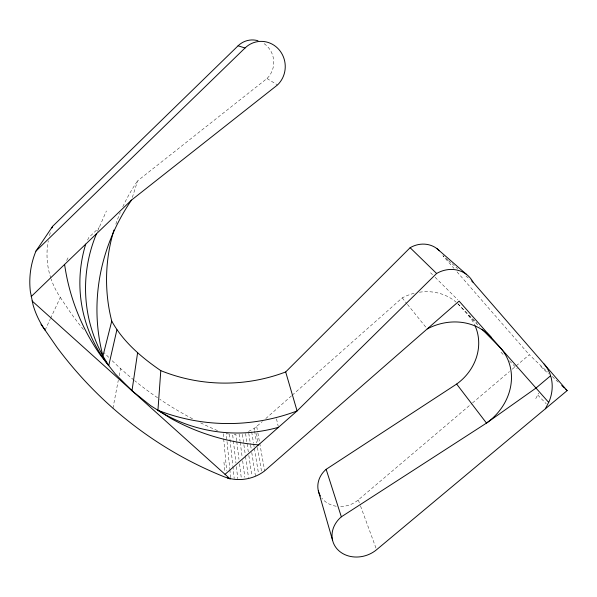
<?xml version="1.0" encoding="UTF-8"?>
<svg xmlns="http://www.w3.org/2000/svg" width="597" height="597" viewBox="0 0 597 597"><rect width="100%" height="100%" fill="white"/><g stroke="black" fill="none" stroke-linecap="round" stroke-linejoin="round"><path stroke-width="0.45" stroke-dasharray="2.98 2.24" d="M112.945 408.206L118.296 380.252M119.154 375.744L120.534 368.528M132.355 197.443L137.586 180.869L266.971 78.535A22.186 21.149 83.6 0 0 262.538 42.656M97.49 231.449L106.393 210.972M535.763 398.654L538.695 393.102M87.602 240.054L88.737 237.613L99.177 227.561M45.081 330.126L50.163 319.238M50.551 318.402L60.319 297.463A81.356 77.065 17.6 0 1 51.178 279.18M66.618 260.501L68.245 257.344M248.464 431.474L254.143 428.452L262.299 421.661M265.784 418.579L291.537 395.796M292.231 395.184L402.214 297.888A49.514 44.782 -33.8 0 1 415.027 293.052M340.693 506.54A24.798 21.626 -19.1 0 0 358.29 499.92L471.809 403.535M472.518 402.93L509.405 371.603M512.248 369.192L529.27 354.737L547.531 372.028M228.606 434.012L226.218 433.609L229.748 468.615M266.971 78.535L277.53 84.931M447.84 260.008L442.937 255.695L453.959 268.344M448.534 260.628L451.339 263.09M452.033 263.702L457.638 268.628M466.033 276.023L470.235 279.717M552.27 376.513L558.359 382.274M540.695 366.424L548.591 373.923M430.601 272.777L432.541 274.71M435.131 277.284L457.795 299.806M457.899 303.888L477.07 323.186M457.824 303.709A49.514 44.782 -33.8 0 1 460.115 306.089L468.384 315.417L479.51 326.671M501.025 352.252L504.264 355.566M509.442 360.872L517.211 368.827M537.815 395.057L546.195 403.766M457.018 271.851L529.27 354.737M402.214 297.888L406.863 303.664M407.445 304.38L427.236 328.91M60.319 297.463L70.946 313.231A390.848 366.565 -69.9 0 0 83.446 329.484M358.29 499.92L360.215 505.166M360.536 506.04L376.58 549.725M276.493 418.885L278.269 426.474M256.732 426.586L257.703 432.012M257.867 432.915L264.68 470.861M256.494 433.504L258.188 443.146M254.143 428.452L254.456 430.265M254.613 431.168L256.643 442.967M257.419 447.504L261.635 472.011M251.68 431.907L253.479 442.832M253.628 443.743L254.225 447.392M254.374 448.302L258.419 472.891M248.755 433.303L250.471 444.265M250.613 445.183L251.188 448.84M251.762 452.489L255.486 476.249M245.568 433.519L248.292 451.847M248.837 455.518L251.837 475.675M242.434 434.392L245.404 455.518M245.531 456.436L248.501 477.555M239.106 434.064L240.084 441.422M240.203 442.34L242.158 457.063M242.643 460.742L244.837 477.309M236.673 440.825L235.867 434.377L232.621 434.4L233.27 439.929M236.785 441.743L238.964 459.242M239.539 463.847L241.375 478.585M233.375 440.855L235.949 462.973M236.382 466.66L237.778 478.645M229.397 434.146L232.8 465.481M232.897 466.406L234.203 478.384M229.845 469.533L230.681 477.824M223.203 433.713L226.644 470.518M223.972 462.22L224.897 472.608M50.887 278.336A81.356 77.065 17.6 0 1 48.305 240.748M49.491 235.561A81.356 77.065 17.6 0 1 50.491 232.158M217.562 430.631A390.848 366.565 -69.9 0 1 199.794 422.475M192.547 418.788A390.848 366.565 -69.9 0 1 159.824 399.281M157.556 397.744A390.848 366.565 -69.9 0 1 134.676 380.655M133.959 380.073A390.848 366.565 -69.9 0 1 111.303 359.872M108.706 357.327A390.848 366.565 -69.9 0 1 104.229 352.805M336.215 506.241A24.798 21.626 -19.1 0 1 321.776 498.055M419.482 292.209A49.514 44.782 -33.8 0 1 455.981 302.037M468.384 315.417A50.133 45.103 -33.5 0 1 475.167 325.999M115.833 224.151A180.981 173.115 -23 0 1 120.273 212.495M122.818 206.763A180.981 173.115 -23 0 1 137.586 180.869"/><path stroke-width="0.9" d="M278.463 427.318A145.519 138.847 -10.2 0 1 157.936 410.273L160.794 370.633C141.631 357.528 123.049 341.73 111.743 321.104A180.981 173.115 -23 0 1 113.93 230.054M258.494 444.899A221.42 215.092 -29.5 0 1 170.212 418.057L150.399 405.497L131.989 390.729L137.608 352.73M96.475 233.785A152.795 146.235 -9.9 0 0 102.938 356.013L108.729 365.625L116.885 329.842M111.743 321.104L102.938 356.013A202.487 191.152 -22.5 0 1 131.534 200.062L277.53 84.931A25.037 23.895 85.9 0 0 278.881 49.499A25.037 23.895 85.9 0 0 245.039 47.991L238.091 45.797L52.64 226.315L35.954 251.091A91.319 85.692 14 0 0 30.38 291.709L33.148 305.209A91.319 85.692 14 0 0 45.081 330.126M545.367 408.788L549.233 401.281A43.693 37.775 -34.7 0 0 551.135 377.588L549.971 373.894A43.693 37.775 -34.7 0 0 544.068 364.013M160.794 370.633A168.466 165.667 -0.9 0 0 285.679 371.953L410.124 247.718A25.134 23.134 -41.3 0 1 439.385 250.785M475.167 325.999A50.133 45.103 -33.5 0 1 456.653 384.058L326.149 469.317L341.342 516.823A27.447 23.373 -19.1 0 0 338.544 550.456A27.447 23.373 -19.1 0 0 376.58 549.725L567.15 390.602L473.033 282.18A28.074 25.432 -39.6 0 0 436.616 273.486L297.082 410.937L225.047 474.339M35.954 251.091L245.039 47.991M31.171 296.59L131.534 200.062M550.568 375.797L535.994 388.057L486.48 423.086L341.342 516.823M40.992 324.208L57.118 347.529A441.511 411.102 -67.1 0 0 224.009 476.719C237.352 482.07 253.359 479.704 264.68 470.861L459.093 301.089L548.71 402.43M227.33 477.876L230.203 478.973L32.096 300.978M437.116 248.755L466.653 274.523M471.637 280.948L473.033 282.18M561.74 385.475L564.441 388.035M565.799 389.319L567.15 390.602M410.124 247.718L436.616 273.486M131.989 390.729L115.236 373.871L100.386 355.066A221.42 215.092 -29.5 0 1 64.595 264.449M486.204 332.387L491.421 337.648A55.125 48.917 -32.8 0 0 427.236 328.91M482.122 329.32L500.443 347.857A55.782 49.208 -32.5 0 1 486.48 423.086L456.653 384.058M285.679 371.953L297.082 410.937A189.115 184.346 -6.2 0 1 157.936 410.273M318.32 490.786L332.536 540.173M108.729 365.625A143.549 137.608 -5.8 0 1 85.714 244.136M51.976 227.964A81.356 77.065 17.6 0 1 52.64 226.315M238.091 45.797A22.186 21.149 83.6 0 1 257.979 40.73M320.41 496.032A24.798 21.626 -19.1 0 1 326.149 469.317"/></g></svg>
